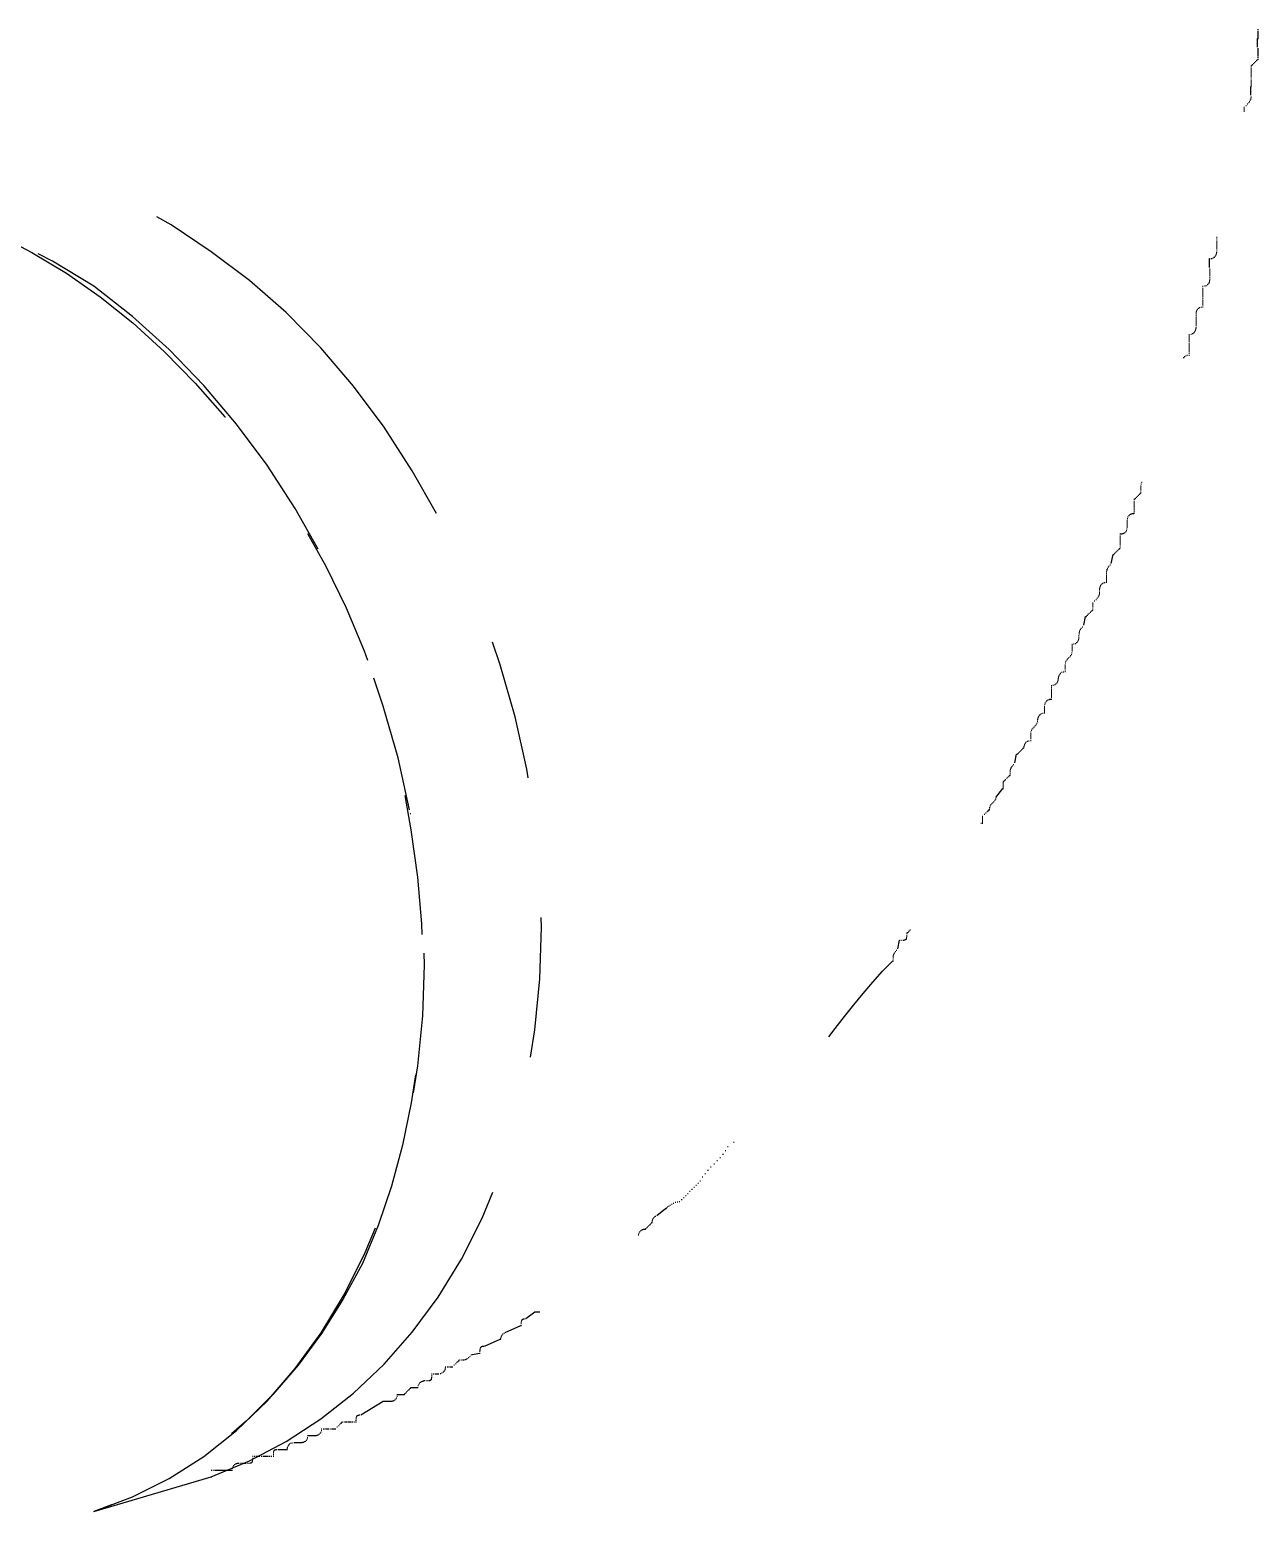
# Model space of a CAD drawing. Header units: metres. Extents: x 20 to 415, y 5 to 292.
# Drawn here: x 220.519 to 224.349, y 190.273 to 194.893 of the extents above; entities that cross this region are included whole.
import ezdxf

# ---------------------------------------------------------------- set-up
doc = ezdxf.new("R2010")
doc.units = ezdxf.units.M
doc.layers.add('ИЗОЛЯЦИЯ', color=3, linetype='Continuous')

msp = doc.modelspace()

# ---------------------------------------------------------------- linework, layer by layer
at = {"layer": 'ИЗОЛЯЦИЯ'}
for points in [[(224.3468, 194.8932), (224.349, 194.8932)], [(224.3468, 194.8874), (224.349, 194.8874)], [(224.3468, 194.8868), (224.349, 194.8868)], [(224.3468, 194.8853), (224.349, 194.8853)], [(224.3468, 194.8829), (224.349, 194.8829)], [(224.3468, 194.8799), (224.349, 194.8799)], [(224.3468, 194.8767), (224.349, 194.8767)], [(224.3468, 194.8735), (224.349, 194.8735)], [(224.3468, 194.8707), (224.349, 194.8707)], [(224.3468, 194.8683), (224.349, 194.8683)], [(224.3468, 194.8666), (224.349, 194.8666)], [(224.3468, 194.8387), (224.3468, 194.8659)], [(224.3468, 194.8659), (224.349, 194.8659)], [(224.3447, 194.7994), (224.3468, 194.7994)], [(224.3462, 194.8009), (224.3483, 194.8009)], [(224.3468, 194.834), (224.349, 194.834)], [(224.3468, 194.8299), (224.349, 194.8299)], [(224.3468, 194.8265), (224.349, 194.8265)], [(224.3468, 194.823), (224.349, 194.823)], [(224.3468, 194.8198), (224.349, 194.8198)], [(224.3468, 194.8164), (224.349, 194.8164)], [(224.3468, 194.8123), (224.349, 194.8123)], [(224.3468, 194.8074), (224.349, 194.8074)], [(224.3468, 194.8016), (224.349, 194.8016)], [(224.3254, 194.7801), (224.3275, 194.7801)], [(224.3254, 194.7743), (224.3275, 194.7743)], [(224.3254, 194.7696), (224.3275, 194.7696)], [(224.3254, 194.7655), (224.3275, 194.7655)], [(224.3254, 194.7618), (224.3275, 194.7618)], [(224.3254, 194.7586), (224.3275, 194.7586)], [(224.3254, 194.7554), (224.3275, 194.7554)], [(224.3254, 194.752), (224.3275, 194.752)], [(224.326, 194.7807), (224.3282, 194.7807)], [(224.3277, 194.7825), (224.3299, 194.7825)], [(224.3301, 194.7848), (224.3322, 194.7848)], [(224.3329, 194.7876), (224.335, 194.7876)], [(224.3361, 194.7908), (224.3382, 194.7908)], [(224.3393, 194.794), (224.3415, 194.794)], [(224.3423, 194.7971), (224.3445, 194.7971)], [(224.3254, 194.7479), (224.3275, 194.7479)], [(224.3254, 194.743), (224.3275, 194.743)], [(224.3254, 194.7372), (224.3275, 194.7372)], [(224.3254, 194.7365), (224.3275, 194.7365)], [(224.3254, 194.735), (224.3275, 194.735)], [(224.3254, 194.7327), (224.3275, 194.7327)], [(224.3254, 194.7296), (224.3275, 194.7296)], [(224.3254, 194.7265), (224.3275, 194.7265)], [(224.3254, 194.7232), (224.3275, 194.7232)], [(224.3254, 194.7204), (224.3275, 194.7204)], [(224.3254, 194.7181), (224.3275, 194.7181)], [(224.3254, 194.7164), (224.3275, 194.7164)], [(224.3254, 194.6885), (224.3254, 194.7157)], [(224.3254, 194.7157), (224.3275, 194.7157)], [(224.3144, 194.662), (224.3166, 194.662)], [(224.3181, 194.6661), (224.3202, 194.6661)], [(224.3206, 194.6696), (224.3228, 194.6696)], [(224.3228, 194.6728), (224.3249, 194.6728)], [(224.3241, 194.676), (224.3262, 194.676)], [(224.3247, 194.6797), (224.3269, 194.6797)], [(224.3251, 194.6837), (224.3273, 194.6837)], [(224.3039, 194.6513), (224.306, 194.6513)], [(224.3039, 194.6507), (224.306, 194.6507)], [(224.3039, 194.6492), (224.306, 194.6492)], [(224.3039, 194.6468), (224.306, 194.6468)], [(224.3039, 194.6438), (224.306, 194.6438)], [(224.3039, 194.6406), (224.306, 194.6406)], [(224.3039, 194.6393), (224.306, 194.6393)], [(224.3097, 194.6571), (224.3119, 194.6571)], [(220.9603, 194.2843), (220.9159, 194.309)], [(220.4165, 194.2551), (220.5261, 194.1986)], [(221.0844, 194.2006), (220.9603, 194.2843)], [(224.2181, 194.2442), (224.2202, 194.2442)], [(224.2181, 194.2435), (224.2202, 194.2435)], [(224.2183, 194.2459), (224.2204, 194.2459)], [(220.5261, 194.1986), (220.6337, 194.1336)], [(221.2042, 194.1113), (221.0844, 194.2006)], [(224.2178, 194.1984), (224.22, 194.1984)], [(224.2181, 194.2377), (224.2202, 194.2377)], [(224.2181, 194.233), (224.2202, 194.233)], [(224.2181, 194.2289), (224.2202, 194.2289)], [(224.2181, 194.2253), (224.2202, 194.2253)], [(224.2181, 194.222), (224.2202, 194.222)], [(224.2181, 194.2188), (224.2202, 194.2188)], [(224.2181, 194.2154), (224.2202, 194.2154)], [(224.2181, 194.2113), (224.2202, 194.2113)], [(224.2181, 194.2064), (224.2202, 194.2064)], [(224.2181, 194.2006), (224.2202, 194.2006)], [(224.2181, 194.2), (224.2202, 194.2)], [(220.5901, 194.1712), (220.5454, 194.1939)], [(220.7195, 194.0933), (220.5901, 194.1712)], [(224.1966, 194.1519), (224.1966, 194.1791)], [(224.1966, 194.1791), (224.1987, 194.1791)], [(224.2024, 194.1798), (224.2045, 194.1798)], [(224.2071, 194.1815), (224.2093, 194.1815)], [(224.2107, 194.1838), (224.2129, 194.1838)], [(224.2136, 194.1869), (224.2157, 194.1869)], [(224.2155, 194.1899), (224.2176, 194.1899)], [(224.2167, 194.1931), (224.2189, 194.1931)], [(224.2174, 194.1961), (224.2196, 194.1961)], [(220.6337, 194.1336), (220.7386, 194.0602)], [(221.3183, 194.0111), (221.2042, 194.1113)], [(224.1953, 194.1072), (224.1974, 194.1072)], [(224.1959, 194.1102), (224.1981, 194.1102)], [(224.1964, 194.1126), (224.1985, 194.1126)], [(224.1966, 194.1471), (224.1987, 194.1471)], [(224.1966, 194.1431), (224.1987, 194.1431)], [(224.1966, 194.1394), (224.1987, 194.1394)], [(224.1966, 194.1362), (224.1987, 194.1362)], [(224.1966, 194.133), (224.1987, 194.133)], [(224.1966, 194.1296), (224.1987, 194.1296)], [(224.1966, 194.1255), (224.1987, 194.1255)], [(224.1966, 194.1205), (224.1987, 194.1205)], [(224.1966, 194.1147), (224.1987, 194.1147)], [(224.1966, 194.1141), (224.1987, 194.1141)], [(220.8393, 193.9988), (220.7195, 194.0933)], [(220.7386, 194.0602), (220.8408, 193.9787)], [(224.1751, 194.0933), (224.1773, 194.0933)], [(224.1751, 194.0875), (224.1773, 194.0875)], [(224.1751, 194.0828), (224.1773, 194.0828)], [(224.1751, 194.0787), (224.1773, 194.0787)], [(224.1751, 194.0752), (224.1773, 194.0752)], [(224.1751, 194.0718), (224.1773, 194.0718)], [(224.1751, 194.0686), (224.1773, 194.0686)], [(224.1751, 194.0652), (224.1773, 194.0652)], [(224.1751, 194.0611), (224.1773, 194.0611)], [(224.1809, 194.0939), (224.1831, 194.0939)], [(224.1856, 194.0956), (224.1878, 194.0956)], [(224.1893, 194.098), (224.1914, 194.098)], [(224.1919, 194.1008), (224.194, 194.1008)], [(224.194, 194.104), (224.1962, 194.104)], [(224.1543, 194.0121), (224.1564, 194.0121)], [(224.1549, 194.0149), (224.1571, 194.0149)], [(224.1564, 194.0181), (224.1586, 194.0181)], [(224.1584, 194.0214), (224.1605, 194.0214)], [(224.161, 194.0244), (224.1631, 194.0244)], [(224.1646, 194.0267), (224.1668, 194.0267)], [(224.1693, 194.0282), (224.1715, 194.0282)], [(224.1751, 194.0561), (224.1773, 194.0561)], [(224.1751, 194.0503), (224.1773, 194.0503)], [(224.1751, 194.0503), (224.1773, 194.0503)], [(224.1751, 194.0503), (224.1773, 194.0503)], [(224.1751, 194.0499), (224.1773, 194.0499)], [(224.1751, 194.0491), (224.1773, 194.0491)], [(224.1751, 194.0478), (224.1773, 194.0478)], [(224.1751, 194.0458), (224.1773, 194.0458)], [(224.1751, 194.043), (224.1773, 194.043)], [(224.1751, 194.0394), (224.1773, 194.0394)], [(224.1751, 194.0347), (224.1773, 194.0347)], [(224.1751, 194.0289), (224.1773, 194.0289)], [(220.9535, 193.8954), (220.8393, 193.9988)], [(220.8408, 193.9787), (220.9397, 193.8889)], [(221.4265, 193.9007), (221.3183, 194.0111)], [(224.1537, 194.0081), (224.1558, 194.0081)], [(224.1537, 194.0074), (224.1558, 194.0074)], [(224.1537, 194.0016), (224.1558, 194.0016)], [(224.1537, 193.9969), (224.1558, 193.9969)], [(224.1537, 193.9928), (224.1558, 193.9928)], [(224.1537, 193.9892), (224.1558, 193.9892)], [(224.1537, 193.9859), (224.1558, 193.9859)], [(224.1537, 193.9827), (224.1558, 193.9827)], [(224.1537, 193.9793), (224.1558, 193.9793)], [(224.1537, 193.9752), (224.1558, 193.9752)], [(224.1537, 193.9703), (224.1558, 193.9703)], [(224.1539, 194.0098), (224.156, 194.0098)], [(224.1322, 193.943), (224.1343, 193.943)], [(224.1322, 193.9426), (224.1343, 193.9426)], [(224.1322, 193.9409), (224.1343, 193.9409)], [(224.1322, 193.9385), (224.1343, 193.9385)], [(224.1322, 193.9355), (224.1343, 193.9355)], [(224.1322, 193.9323), (224.1343, 193.9323)], [(224.1322, 193.9291), (224.1343, 193.9291)], [(224.1322, 193.9263), (224.1343, 193.9263)], [(224.1322, 193.9239), (224.1343, 193.9239)], [(224.1322, 193.9222), (224.1343, 193.9222)], [(224.1322, 193.9216), (224.1343, 193.9216)], [(224.138, 193.9437), (224.1401, 193.9437)], [(224.1427, 193.9454), (224.1449, 193.9454)], [(224.1463, 193.9477), (224.1485, 193.9477)], [(224.1492, 193.9505), (224.1513, 193.9505)], [(224.1511, 193.9537), (224.1532, 193.9537)], [(224.1524, 193.957), (224.1545, 193.957)], [(224.153, 193.96), (224.1552, 193.96)], [(224.1534, 193.9623), (224.1556, 193.9623)], [(224.1537, 193.9645), (224.1558, 193.9645)], [(224.1537, 193.9638), (224.1558, 193.9638)], [(220.9397, 193.8889), (221.0352, 193.7911)], [(221.0616, 193.7835), (220.9535, 193.8954)], [(221.5285, 193.7814), (221.4265, 193.9007)], [(224.118, 193.8741), (224.1202, 193.8741)], [(224.1217, 193.8765), (224.1238, 193.8765)], [(224.1264, 193.878), (224.1286, 193.878)], [(224.1322, 193.9158), (224.1343, 193.9158)], [(224.1322, 193.911), (224.1343, 193.911)], [(224.1322, 193.907), (224.1343, 193.907)], [(224.1322, 193.9033), (224.1343, 193.9033)], [(224.1322, 193.9001), (224.1343, 193.9001)], [(224.1322, 193.8969), (224.1343, 193.8969)], [(224.1322, 193.8934), (224.1343, 193.8934)], [(224.1322, 193.8894), (224.1343, 193.8894)], [(224.1322, 193.8844), (224.1343, 193.8844)], [(224.1322, 193.8786), (224.1343, 193.8786)], [(224.115, 193.8707), (224.1172, 193.8707)], [(224.1155, 193.8711), (224.1176, 193.8711)], [(221.0352, 193.7911), (221.1273, 193.6855)], [(221.1636, 193.6634), (221.0616, 193.7835)], [(221.6238, 193.6533), (221.5285, 193.7814)], [(221.1273, 193.6855), (221.1295, 193.6855)], [(221.2589, 193.5352), (221.1636, 193.6634)], [(221.7118, 193.5176), (221.6238, 193.6533)], [(221.3469, 193.3996), (221.2589, 193.5352)], [(221.7871, 193.3843), (221.7118, 193.5176)], [(223.9819, 193.4708), (223.9841, 193.4708)], [(223.9819, 193.4708), (223.9841, 193.4708)], [(223.9819, 193.4708), (223.9841, 193.4708)], [(223.9819, 193.4704), (223.9841, 193.4704)], [(223.9819, 193.4695), (223.9841, 193.4695)], [(223.9819, 193.4683), (223.9841, 193.4683)], [(223.9819, 193.4663), (223.9841, 193.4663)], [(223.9819, 193.4635), (223.9841, 193.4635)], [(223.9819, 193.4599), (223.9841, 193.4599)], [(223.9826, 193.4766), (223.9847, 193.4766)], [(223.9843, 193.4816), (223.9864, 193.4816)], [(223.9605, 193.4279), (223.9626, 193.4279)], [(223.9605, 193.4221), (223.9626, 193.4221)], [(223.9605, 193.4174), (223.9626, 193.4174)], [(223.9605, 193.4133), (223.9626, 193.4133)], [(223.9611, 193.4286), (223.9633, 193.4286)], [(223.9626, 193.4303), (223.9648, 193.4303)], [(223.9652, 193.4326), (223.9673, 193.4326)], [(223.968, 193.4356), (223.9702, 193.4356)], [(223.9712, 193.4386), (223.9734, 193.4386)], [(223.9744, 193.4418), (223.9766, 193.4418)], [(223.9772, 193.4449), (223.9794, 193.4449)], [(223.9798, 193.4472), (223.9819, 193.4472)], [(223.9813, 193.4489), (223.9835, 193.4489)], [(223.9819, 193.4552), (223.9841, 193.4552)], [(223.9819, 193.4494), (223.9841, 193.4494)], [(221.4184, 193.2727), (221.3469, 193.3996)], [(223.9397, 193.3693), (223.9418, 193.3693)], [(223.9412, 193.374), (223.9433, 193.374)], [(223.9437, 193.3777), (223.9459, 193.3777)], [(223.9465, 193.3805), (223.9487, 193.3805)], [(223.9498, 193.3824), (223.9519, 193.3824)], [(223.953, 193.3837), (223.9551, 193.3837)], [(223.956, 193.3843), (223.9581, 193.3843)], [(223.9583, 193.3848), (223.9605, 193.3848)], [(223.9599, 193.385), (223.962, 193.385)], [(223.9605, 193.4099), (223.9626, 193.4099)], [(223.9605, 193.4064), (223.9626, 193.4064)], [(223.9605, 193.4032), (223.9626, 193.4032)], [(223.9605, 193.3998), (223.9626, 193.3998)], [(223.9605, 193.3957), (223.9626, 193.3957)], [(223.9605, 193.391), (223.9626, 193.391)], [(223.9605, 193.385), (223.9626, 193.385)], [(221.3855, 193.3223), (221.4426, 193.2199)], [(223.9176, 193.3206), (223.9197, 193.3206)], [(223.9182, 193.3206), (223.9203, 193.3206)], [(223.9199, 193.3208), (223.9221, 193.3208)], [(223.9223, 193.3212), (223.9244, 193.3212)], [(223.9251, 193.3221), (223.9272, 193.3221)], [(223.9283, 193.3234), (223.9304, 193.3234)], [(223.9315, 193.3253), (223.9337, 193.3253)], [(223.9345, 193.3281), (223.9367, 193.3281)], [(223.9369, 193.3315), (223.939, 193.3315)], [(223.9384, 193.3363), (223.9405, 193.3363)], [(223.939, 193.3635), (223.9412, 193.3635)], [(223.939, 193.3631), (223.9412, 193.3631)], [(223.939, 193.3614), (223.9412, 193.3614)], [(223.939, 193.359), (223.9412, 193.359)], [(223.939, 193.356), (223.9412, 193.356)], [(223.939, 193.3528), (223.9412, 193.3528)], [(223.939, 193.3496), (223.9412, 193.3496)], [(223.939, 193.3468), (223.9412, 193.3468)], [(223.939, 193.3444), (223.9412, 193.3444)], [(223.939, 193.3427), (223.9412, 193.3427)], [(223.939, 193.342), (223.9412, 193.342)], [(223.9131, 193.2732), (223.9152, 193.2732)], [(223.9154, 193.2755), (223.9176, 193.2755)], [(223.9169, 193.2772), (223.9191, 193.2772)], [(223.9176, 193.3148), (223.9197, 193.3148)], [(223.9176, 193.3101), (223.9197, 193.3101)], [(223.9176, 193.306), (223.9197, 193.306)], [(223.9176, 193.3026), (223.9197, 193.3026)], [(223.9176, 193.2991), (223.9197, 193.2991)], [(223.9176, 193.2959), (223.9197, 193.2959)], [(223.9176, 193.2925), (223.9197, 193.2925)], [(223.9176, 193.2884), (223.9197, 193.2884)], [(223.9176, 193.2835), (223.9197, 193.2835)], [(223.9176, 193.2777), (223.9197, 193.2777)], [(223.8903, 193.2289), (223.8961, 193.2562)], [(223.8961, 193.2562), (223.8983, 193.2562)], [(223.8967, 193.2568), (223.8989, 193.2568)], [(223.8985, 193.2585), (223.9006, 193.2585)], [(223.9008, 193.2609), (223.903, 193.2609)], [(223.9036, 193.2637), (223.9057, 193.2637)], [(223.9068, 193.2669), (223.909, 193.2669)], [(223.91, 193.2702), (223.9122, 193.2702)], [(221.4426, 193.2199), (221.5057, 193.0899)], [(223.8746, 193.1976), (223.8768, 193.1976)], [(223.8746, 193.1918), (223.8768, 193.1918)], [(223.8746, 193.1912), (223.8768, 193.1912)], [(223.8746, 193.1897), (223.8768, 193.1897)], [(223.8746, 193.1873), (223.8768, 193.1873)], [(223.8746, 193.1843), (223.8768, 193.1843)], [(223.8746, 193.1811), (223.8768, 193.1811)], [(223.8749, 193.2025), (223.877, 193.2025)], [(223.8753, 193.2066), (223.8774, 193.2066)], [(223.8761, 193.21), (223.8783, 193.21)], [(223.8774, 193.2133), (223.8796, 193.2133)], [(223.8794, 193.2167), (223.8815, 193.2167)], [(223.8819, 193.2201), (223.8841, 193.2201)], [(223.8856, 193.2242), (223.8877, 193.2242)], [(223.8527, 193.1343), (223.8549, 193.1343)], [(223.853, 193.1384), (223.8551, 193.1384)], [(223.8532, 193.1495), (223.8553, 193.1495)], [(223.8532, 193.1489), (223.8553, 193.1489)], [(223.8532, 193.1431), (223.8553, 193.1431)], [(223.8534, 193.1512), (223.8555, 193.1512)], [(223.8538, 193.1536), (223.856, 193.1536)], [(223.8547, 193.1564), (223.8568, 193.1564)], [(223.856, 193.1596), (223.8581, 193.1596)], [(223.8579, 193.1628), (223.86, 193.1628)], [(223.8607, 193.1658), (223.8628, 193.1658)], [(223.8641, 193.1682), (223.8663, 193.1682)], [(223.8688, 193.1697), (223.871, 193.1697)], [(223.8746, 193.1778), (223.8768, 193.1778)], [(223.8746, 193.1751), (223.8768, 193.1751)], [(223.8746, 193.1727), (223.8768, 193.1727)], [(223.8746, 193.171), (223.8768, 193.171)], [(223.8746, 193.1704), (223.8768, 193.1704)], [(221.5057, 193.0899), (221.5615, 192.9561)], [(223.8317, 193.106), (223.8339, 193.106)], [(223.8317, 193.106), (223.8339, 193.106)], [(223.8317, 193.1057), (223.8339, 193.1057)], [(223.8317, 193.1055), (223.8339, 193.1055)], [(223.8317, 193.1047), (223.8339, 193.1047)], [(223.8317, 193.1034), (223.8339, 193.1034)], [(223.8317, 193.1014), (223.8339, 193.1014)], [(223.8317, 193.0986), (223.8339, 193.0986)], [(223.8317, 193.095), (223.8339, 193.095)], [(223.8317, 193.0903), (223.8339, 193.0903)], [(223.8375, 193.1117), (223.8396, 193.1117)], [(223.8422, 193.1167), (223.8444, 193.1167)], [(223.8459, 193.1208), (223.848, 193.1208)], [(223.8484, 193.1242), (223.8506, 193.1242)], [(223.8506, 193.1274), (223.8527, 193.1274)], [(223.8519, 193.1306), (223.854, 193.1306)], [(223.8045, 193.0358), (223.8102, 193.063)], [(223.8102, 193.063), (223.8124, 193.063)], [(223.8109, 193.0637), (223.813, 193.0637)], [(223.8126, 193.0654), (223.8148, 193.0654)], [(223.815, 193.0678), (223.8171, 193.0678)], [(223.8178, 193.0705), (223.8199, 193.0705)], [(223.821, 193.0738), (223.8231, 193.0738)], [(223.8242, 193.077), (223.8263, 193.077)], [(223.8272, 193.08), (223.8293, 193.08)], [(223.8296, 193.0823), (223.8317, 193.0823)], [(223.8311, 193.084), (223.8332, 193.084)], [(223.8317, 193.0845), (223.8339, 193.0845)], [(223.7886, 192.9965), (223.7907, 192.9965)], [(223.7888, 193.0044), (223.7909, 193.0044)], [(223.7888, 192.9986), (223.7909, 192.9986)], [(223.7888, 192.998), (223.7909, 192.998)], [(223.789, 193.0094), (223.7911, 193.0094)], [(223.7894, 193.0134), (223.7916, 193.0134)], [(223.7903, 193.0169), (223.7924, 193.0169)], [(223.7916, 193.0201), (223.7937, 193.0201)], [(223.7935, 193.0233), (223.7957, 193.0233)], [(223.7961, 193.027), (223.7982, 193.027)], [(223.7997, 193.031), (223.8019, 193.031)], [(221.5615, 192.9561), (221.572, 192.9267)], [(221.9859, 192.9128), (221.9612, 192.9832)], [(223.7667, 192.9499), (223.7688, 192.9499)], [(223.7673, 192.9772), (223.7695, 192.9772)], [(223.7673, 192.9767), (223.7695, 192.9767)], [(223.7673, 192.975), (223.7695, 192.975)], [(223.7673, 192.9727), (223.7695, 192.9727)], [(223.7673, 192.9697), (223.7695, 192.9697)], [(223.7673, 192.9664), (223.7695, 192.9664)], [(223.7673, 192.9632), (223.7695, 192.9632)], [(223.7673, 192.9604), (223.7695, 192.9604)], [(223.7673, 192.9581), (223.7695, 192.9581)], [(223.7673, 192.9563), (223.7695, 192.9563)], [(223.7673, 192.9557), (223.7695, 192.9557)], [(223.7731, 192.9778), (223.7753, 192.9778)], [(223.7778, 192.9795), (223.78, 192.9795)], [(223.7815, 192.9819), (223.7836, 192.9819)], [(223.784, 192.9847), (223.7862, 192.9847)], [(223.7862, 192.9879), (223.7883, 192.9879)], [(223.7875, 192.9911), (223.7896, 192.9911)], [(223.7881, 192.9941), (223.7903, 192.9941)], [(222.0322, 192.7507), (221.9859, 192.9128)], [(223.7458, 192.9128), (223.748, 192.9128)], [(223.7458, 192.9128), (223.748, 192.9128)], [(223.7458, 192.9126), (223.748, 192.9126)], [(223.7458, 192.9124), (223.748, 192.9124)], [(223.7458, 192.9115), (223.748, 192.9115)], [(223.7458, 192.9102), (223.748, 192.9102)], [(223.7458, 192.9083), (223.748, 192.9083)], [(223.7458, 192.9055), (223.748, 192.9055)], [(223.7465, 192.9186), (223.7487, 192.9186)], [(223.7482, 192.9235), (223.7504, 192.9235)], [(223.7506, 192.9276), (223.7527, 192.9276)], [(223.7534, 192.931), (223.7555, 192.931)], [(223.7566, 192.9342), (223.7587, 192.9342)], [(223.7598, 192.9375), (223.762, 192.9375)], [(223.7628, 192.9411), (223.7649, 192.9411)], [(223.7652, 192.9452), (223.7673, 192.9452)], [(221.621, 192.784), (221.5914, 192.8711)], [(223.7218, 192.8591), (223.724, 192.8591)], [(223.7231, 192.8623), (223.7253, 192.8623)], [(223.7237, 192.8654), (223.7259, 192.8654)], [(223.7242, 192.8677), (223.7263, 192.8677)], [(223.7244, 192.8705), (223.7265, 192.8705)], [(223.7244, 192.8699), (223.7265, 192.8699)], [(223.7244, 192.8692), (223.7265, 192.8692)], [(223.7246, 192.8722), (223.7267, 192.8722)], [(223.725, 192.8746), (223.7272, 192.8746)], [(223.7259, 192.8774), (223.728, 192.8774)], [(223.7272, 192.8806), (223.7293, 192.8806)], [(223.7291, 192.8838), (223.7313, 192.8838)], [(223.7317, 192.8868), (223.7338, 192.8868)], [(223.7356, 192.8892), (223.7377, 192.8892)], [(223.7401, 192.8909), (223.7422, 192.8909)], [(223.7458, 192.9018), (223.748, 192.9018)], [(223.7458, 192.8971), (223.748, 192.8971)], [(223.7458, 192.8913), (223.748, 192.8913)], [(223.7029, 192.8484), (223.7051, 192.8484)], [(223.7029, 192.8426), (223.7051, 192.8426)], [(223.7029, 192.8379), (223.7051, 192.8379)], [(223.7029, 192.8338), (223.7051, 192.8338)], [(223.7029, 192.8301), (223.7051, 192.8301)], [(223.7029, 192.8269), (223.7051, 192.8269)], [(223.7029, 192.8237), (223.7051, 192.8237)], [(223.7029, 192.8203), (223.7051, 192.8203)], [(223.7029, 192.8162), (223.7051, 192.8162)], [(223.7029, 192.8112), (223.7051, 192.8112)], [(223.7087, 192.849), (223.7109, 192.849)], [(223.7134, 192.8508), (223.7156, 192.8508)], [(223.7171, 192.8531), (223.7192, 192.8531)], [(223.7199, 192.8559), (223.722, 192.8559)], [(221.6673, 192.6226), (221.621, 192.784)], [(223.6815, 192.784), (223.6836, 192.784)], [(223.6815, 192.7836), (223.6836, 192.7836)], [(223.6815, 192.7819), (223.6836, 192.7819)], [(223.6815, 192.7795), (223.6836, 192.7795)], [(223.6815, 192.7765), (223.6836, 192.7765)], [(223.6815, 192.7733), (223.6836, 192.7733)], [(223.6815, 192.77), (223.6836, 192.77)], [(223.6815, 192.7673), (223.6836, 192.7673)], [(223.6815, 192.7649), (223.6836, 192.7649)], [(223.6821, 192.7898), (223.6843, 192.7898)], [(223.6838, 192.7945), (223.686, 192.7945)], [(223.6862, 192.7982), (223.6883, 192.7982)], [(223.689, 192.801), (223.6911, 192.801)], [(223.6922, 192.8029), (223.6943, 192.8029)], [(223.6954, 192.8042), (223.6976, 192.8042)], [(223.6984, 192.805), (223.7006, 192.805)], [(223.7008, 192.8052), (223.7029, 192.8052)], [(223.7023, 192.8055), (223.7044, 192.8055)], [(223.7029, 192.8055), (223.7051, 192.8055)], [(222.0683, 192.587), (222.0322, 192.7507)], [(223.6493, 192.7196), (223.6514, 192.7196)], [(223.6525, 192.723), (223.6546, 192.723)], [(223.6555, 192.7265), (223.6576, 192.7265)], [(223.6578, 192.7306), (223.66, 192.7306)], [(223.6596, 192.7353), (223.6617, 192.7353)], [(223.66, 192.7417), (223.6621, 192.7417)], [(223.66, 192.7411), (223.6621, 192.7411)], [(223.6602, 192.7434), (223.6624, 192.7434)], [(223.6606, 192.7458), (223.6628, 192.7458)], [(223.6615, 192.7486), (223.6637, 192.7486)], [(223.6628, 192.7518), (223.6649, 192.7518)], [(223.6647, 192.755), (223.6669, 192.755)], [(223.6673, 192.758), (223.6694, 192.758)], [(223.6709, 192.7604), (223.6731, 192.7604)], [(223.6757, 192.7619), (223.6778, 192.7619)], [(223.6815, 192.7632), (223.6836, 192.7632)], [(223.6815, 192.7625), (223.6836, 192.7625)], [(223.6244, 192.6722), (223.6265, 192.6722)], [(223.628, 192.6745), (223.6302, 192.6745)], [(223.6327, 192.676), (223.6349, 192.676)], [(223.6385, 192.6981), (223.6407, 192.6981)], [(223.6385, 192.6981), (223.6407, 192.6981)], [(223.6385, 192.6981), (223.6407, 192.6981)], [(223.6385, 192.6977), (223.6407, 192.6977)], [(223.6385, 192.6969), (223.6407, 192.6969)], [(223.6385, 192.6956), (223.6407, 192.6956)], [(223.6385, 192.6936), (223.6407, 192.6936)], [(223.6385, 192.6909), (223.6407, 192.6909)], [(223.6385, 192.6872), (223.6407, 192.6872)], [(223.6385, 192.6825), (223.6407, 192.6825)], [(223.6385, 192.6767), (223.6407, 192.6767)], [(223.6392, 192.7039), (223.6413, 192.7039)], [(223.6409, 192.7089), (223.643, 192.7089)], [(223.6432, 192.7129), (223.6454, 192.7129)], [(223.6461, 192.7164), (223.6482, 192.7164)], [(223.5898, 192.6065), (223.5956, 192.6338)], [(223.5956, 192.6338), (223.5978, 192.6338)], [(223.5962, 192.6344), (223.5984, 192.6344)], [(223.598, 192.6361), (223.6001, 192.6361)], [(223.6003, 192.6385), (223.6025, 192.6385)], [(223.6031, 192.6413), (223.6053, 192.6413)], [(223.6063, 192.6445), (223.6085, 192.6445)], [(223.6096, 192.6477), (223.6117, 192.6477)], [(223.6124, 192.6507), (223.6145, 192.6507)], [(223.6149, 192.6531), (223.6171, 192.6531)], [(223.6164, 192.6546), (223.6186, 192.6546)], [(223.6171, 192.6559), (223.6192, 192.6559)], [(223.6171, 192.6552), (223.6192, 192.6552)], [(223.6173, 192.6576), (223.6194, 192.6576)], [(223.6177, 192.6599), (223.6199, 192.6599)], [(223.6186, 192.6627), (223.6207, 192.6627)], [(223.6199, 192.6659), (223.622, 192.6659)], [(223.6218, 192.6692), (223.6239, 192.6692)], [(221.7034, 192.4603), (221.6673, 192.6226)], [(222.0726, 192.5601), (222.0683, 192.587)], [(223.5744, 192.5801), (223.5765, 192.5801)], [(223.5748, 192.5842), (223.5769, 192.5842)], [(223.5754, 192.5876), (223.5776, 192.5876)], [(223.5769, 192.5908), (223.5791, 192.5908)], [(223.5789, 192.594), (223.581, 192.594)], [(223.5814, 192.5977), (223.5836, 192.5977)], [(223.5851, 192.6018), (223.5872, 192.6018)], [(223.5527, 192.5479), (223.5548, 192.5479)], [(223.5527, 192.5473), (223.5548, 192.5473)], [(223.5527, 192.5458), (223.5548, 192.5458)], [(223.5527, 192.5434), (223.5548, 192.5434)], [(223.5527, 192.5404), (223.5548, 192.5404)], [(223.5527, 192.5372), (223.5548, 192.5372)], [(223.5527, 192.5339), (223.5548, 192.5339)], [(223.5533, 192.5485), (223.5555, 192.5485)], [(223.5551, 192.5503), (223.5572, 192.5503)], [(223.5574, 192.5526), (223.5596, 192.5526)], [(223.5602, 192.5554), (223.5623, 192.5554)], [(223.5634, 192.5586), (223.5656, 192.5586)], [(223.5666, 192.5618), (223.5688, 192.5618)], [(223.5697, 192.5649), (223.5718, 192.5649)], [(223.572, 192.5672), (223.5742, 192.5672)], [(223.5735, 192.5687), (223.5757, 192.5687)], [(223.5742, 192.5752), (223.5763, 192.5752)], [(223.5742, 192.5694), (223.5763, 192.5694)], [(221.6888, 192.5054), (221.7068, 192.3976)], [(223.5265, 192.4904), (223.5286, 192.4904)], [(223.5291, 192.4945), (223.5312, 192.4945)], [(223.5306, 192.4992), (223.5527, 192.5265)], [(223.5527, 192.5312), (223.5548, 192.5312)], [(223.5527, 192.5288), (223.5548, 192.5288)], [(223.5527, 192.5271), (223.5548, 192.5271)], [(223.5527, 192.5265), (223.5548, 192.5265)], [(221.7053, 192.4489), (221.7075, 192.4489)], [(223.4941, 192.4464), (223.4962, 192.4464)], [(223.4988, 192.4511), (223.501, 192.4511)], [(223.5024, 192.4547), (223.5046, 192.4547)], [(223.5052, 192.4575), (223.5074, 192.4575)], [(223.5072, 192.4595), (223.5093, 192.4595)], [(223.5085, 192.4608), (223.5106, 192.4608)], [(223.5093, 192.4616), (223.5115, 192.4616)], [(223.5095, 192.4618), (223.5117, 192.4618)], [(223.5098, 192.462), (223.5119, 192.462)], [(223.5098, 192.462), (223.5119, 192.462)], [(223.5104, 192.4678), (223.5125, 192.4678)], [(223.5121, 192.4728), (223.5143, 192.4728)], [(223.5145, 192.4769), (223.5166, 192.4769)], [(223.5173, 192.4803), (223.5194, 192.4803)], [(223.5205, 192.4835), (223.5226, 192.4835)], [(223.5237, 192.4867), (223.5258, 192.4867)], [(221.7068, 192.3976), (221.7281, 192.2504)], [(223.484, 192.4187), (223.4861, 192.4187)], [(223.4883, 192.4406), (223.4904, 192.4406)], [(223.4883, 192.4401), (223.4904, 192.4401)], [(223.4883, 192.4384), (223.4904, 192.4384)], [(223.4883, 192.4361), (223.4904, 192.4361)], [(223.4883, 192.4331), (223.4904, 192.4331)], [(223.4883, 192.4298), (223.4904, 192.4298)], [(223.4883, 192.4268), (223.4904, 192.4268)], [(223.4883, 192.4238), (223.4904, 192.4238)], [(223.4883, 192.4215), (223.4904, 192.4215)], [(223.4883, 192.4198), (223.4904, 192.4198)], [(223.4883, 192.4191), (223.4904, 192.4191)], [(221.7281, 192.2504), (221.7408, 192.1047)], [(222.1146, 192.0946), (222.1138, 192.1248)], [(221.7408, 192.1047), (221.7416, 192.0712)], [(222.1095, 191.933), (222.1146, 192.0946)], [(223.2522, 192.0757), (223.2544, 192.0757)], [(223.2528, 192.0764), (223.255, 192.0764)], [(223.2546, 192.0781), (223.2567, 192.0781)], [(223.2569, 192.0804), (223.2591, 192.0804)], [(223.2597, 192.0832), (223.2618, 192.0832)], [(223.2629, 192.0864), (223.2651, 192.0864)], [(223.2249, 192.027), (223.2307, 192.0542)], [(223.2307, 192.0542), (223.2329, 192.0542)], [(223.2365, 192.0542), (223.2387, 192.0542)], [(223.2413, 192.0544), (223.2434, 192.0544)], [(223.2449, 192.0549), (223.247, 192.0549)], [(223.2477, 192.0558), (223.2498, 192.0558)], [(223.2496, 192.057), (223.2518, 192.057)], [(223.2509, 192.059), (223.253, 192.059)], [(223.2516, 192.0618), (223.2537, 192.0618)], [(223.252, 192.0654), (223.2541, 192.0654)], [(223.2522, 192.0699), (223.2544, 192.0699)], [(221.7498, 191.9766), (221.7487, 192.0137)], [(223.1777, 191.957), (223.2093, 191.9899)], [(223.2093, 191.9957), (223.2114, 191.9957)], [(223.2093, 191.9899), (223.2114, 191.9899)], [(223.2095, 192.0006), (223.2116, 192.0006)], [(223.2099, 192.0047), (223.2121, 192.0047)], [(223.2108, 192.0081), (223.2129, 192.0081)], [(223.2121, 192.0113), (223.2142, 192.0113)], [(223.214, 192.0145), (223.2161, 192.0145)], [(223.2166, 192.0182), (223.2187, 192.0182)], [(223.2202, 192.0223), (223.2224, 192.0223)], [(221.7446, 191.8181), (221.7498, 191.9766)], [(222.094, 191.7744), (222.1095, 191.933)], [(223.147, 191.9231), (223.1777, 191.957)], [(223.088, 191.8523), (223.1174, 191.8881)], [(223.1174, 191.8881), (223.147, 191.9231)], [(223.059, 191.8156), (223.088, 191.8523)], [(221.7291, 191.6625), (221.7446, 191.8181)], [(223.0301, 191.7782), (223.059, 191.8156)], [(222.0799, 191.6889), (222.094, 191.7744)], [(223.0101, 191.7525), (223.0301, 191.7782)], [(221.715, 191.578), (221.7291, 191.6625)], [(221.7214, 191.6344), (221.7083, 191.5462)], [(221.7083, 191.5462), (221.6811, 191.4146)], [(221.6811, 191.4146), (221.6465, 191.2871)], [(222.6791, 191.3869), (222.6813, 191.3869)], [(222.6871, 191.3981), (222.6892, 191.3981)], [(222.6941, 191.4103), (222.6963, 191.4103)], [(222.7128, 191.4239), (222.715, 191.4239)], [(222.6323, 191.3372), (222.6345, 191.3372)], [(222.6416, 191.347), (222.6437, 191.347)], [(222.6512, 191.3567), (222.6534, 191.3567)], [(222.6609, 191.3666), (222.663, 191.3666)], [(222.6703, 191.3764), (222.6725, 191.3764)], [(221.6465, 191.2871), (221.6049, 191.1639)], [(222.5954, 191.2902), (222.5976, 191.2902)], [(222.6019, 191.2966), (222.604, 191.2966)], [(222.6083, 191.303), (222.6105, 191.303)], [(222.6154, 191.3155), (222.6175, 191.3155)], [(222.6233, 191.3266), (222.6255, 191.3266)], [(221.9298, 191.1873), (221.9629, 191.2683)], [(222.5503, 191.2451), (222.5525, 191.2451)], [(222.5568, 191.2515), (222.5589, 191.2515)], [(222.5632, 191.258), (222.5654, 191.258)], [(222.5697, 191.2644), (222.5718, 191.2644)], [(222.5761, 191.2708), (222.5783, 191.2708)], [(222.5825, 191.2773), (222.5847, 191.2773)], [(222.589, 191.2837), (222.5911, 191.2837)], [(222.469, 191.1936), (222.4711, 191.1936)], [(222.4737, 191.1951), (222.501, 191.2172)], [(222.501, 191.2172), (222.5031, 191.2172)], [(222.5016, 191.2178), (222.5038, 191.2178)], [(222.5033, 191.2195), (222.5055, 191.2195)], [(222.5063, 191.2219), (222.5085, 191.2219)], [(222.51, 191.2247), (222.5121, 191.2247)], [(222.5145, 191.2279), (222.5167, 191.2279)], [(222.5196, 191.2311), (222.5218, 191.2311)], [(222.5252, 191.2341), (222.5274, 191.2341)], [(222.5312, 191.2365), (222.5334, 191.2365)], [(222.5375, 191.238), (222.5396, 191.238)], [(222.5439, 191.2386), (222.5461, 191.2386)], [(221.6049, 191.1639), (221.5566, 191.0455)], [(221.5652, 191.0796), (221.5967, 191.1573)], [(221.8654, 191.0594), (221.9298, 191.1873)], [(222.4226, 191.1483), (222.4248, 191.1483)], [(222.4258, 191.1502), (222.428, 191.1502)], [(222.4291, 191.1515), (222.4312, 191.1515)], [(222.4319, 191.1523), (222.434, 191.1523)], [(222.4344, 191.1528), (222.4366, 191.1528)], [(222.4359, 191.1528), (222.4381, 191.1528)], [(222.4366, 191.1528), (222.4387, 191.1528)], [(222.4372, 191.1534), (222.4394, 191.1534)], [(222.4387, 191.1551), (222.4409, 191.1551)], [(222.4413, 191.1575), (222.4434, 191.1575)], [(222.4441, 191.1603), (222.4463, 191.1603)], [(222.4473, 191.1635), (222.4495, 191.1635)], [(222.4505, 191.1667), (222.4527, 191.1667)], [(222.4533, 191.1697), (222.4555, 191.1697)], [(222.4559, 191.1721), (222.458, 191.1721)], [(222.4574, 191.1736), (222.4596, 191.1736)], [(222.458, 191.1749), (222.4602, 191.1749)], [(222.458, 191.1742), (222.4602, 191.1742)], [(222.4583, 191.1766), (222.4604, 191.1766)], [(222.4587, 191.179), (222.4608, 191.179)], [(222.4596, 191.1818), (222.4617, 191.1818)], [(222.4608, 191.185), (222.463, 191.185)], [(222.4628, 191.1882), (222.4649, 191.1882)], [(222.4654, 191.1912), (222.4675, 191.1912)], [(222.4155, 191.135), (222.4177, 191.135)], [(222.4158, 191.1371), (222.4179, 191.1371)], [(222.4175, 191.1418), (222.4196, 191.1418)], [(222.4198, 191.1455), (222.422, 191.1455)], [(221.5006, 190.9499), (221.5652, 191.0796)], [(221.7925, 190.9407), (221.8654, 191.0594)], [(221.5566, 191.0455), (221.4954, 190.933)], [(221.4276, 190.8293), (221.5006, 190.9499)], [(221.4954, 190.933), (221.4282, 190.8272)], [(221.7118, 190.8315), (221.7925, 190.9407)], [(222.053, 190.8712), (222.0552, 190.8712)], [(222.055, 190.8725), (222.0571, 190.8725)], [(222.0575, 190.8733), (222.0597, 190.8733)], [(222.0612, 190.8735), (222.0633, 190.8735)], [(222.0659, 190.8738), (222.0932, 190.8952)], [(222.0932, 190.8952), (222.0953, 190.8952)], [(222.0938, 190.8952), (222.096, 190.8952)], [(222.0955, 190.8952), (222.0977, 190.8952)], [(222.0979, 190.8952), (222.1, 190.8952)], [(222.1007, 190.8952), (222.1028, 190.8952)], [(222.1039, 190.8952), (222.106, 190.8952)], [(222.1071, 190.8952), (222.1093, 190.8952)], [(221.3469, 190.7179), (221.4276, 190.8293)], [(221.4282, 190.8272), (221.3555, 190.7284)], [(221.6238, 190.7317), (221.7118, 190.8315)], [(221.9931, 190.8263), (221.9953, 190.8263)], [(221.997, 190.8287), (221.9992, 190.8287)], [(222.0015, 190.8302), (222.0502, 190.8523)], [(222.0502, 190.8581), (222.0524, 190.8581)], [(222.0502, 190.8523), (222.0524, 190.8523)], [(222.0505, 190.8628), (222.0526, 190.8628)], [(222.0509, 190.8665), (222.053, 190.8665)], [(222.0518, 190.8692), (222.0539, 190.8692)], [(221.9221, 190.7806), (221.9243, 190.7806)], [(221.923, 190.7834), (221.9251, 190.7834)], [(221.9243, 190.7853), (221.9264, 190.7853)], [(221.9262, 190.7866), (221.9283, 190.7866)], [(221.929, 190.7875), (221.9311, 190.7875)], [(221.9324, 190.7877), (221.9346, 190.7877)], [(221.9371, 190.7879), (221.9859, 190.8094)], [(221.9859, 190.81), (221.988, 190.81)], [(221.9859, 190.8094), (221.988, 190.8094)], [(221.9861, 190.8117), (221.9882, 190.8117)], [(221.9865, 190.8141), (221.9886, 190.8141)], [(221.9874, 190.8169), (221.9895, 190.8169)], [(221.9886, 190.8201), (221.9908, 190.8201)], [(221.9906, 190.8233), (221.9927, 190.8233)], [(221.5285, 190.6415), (221.6238, 190.7317)], [(221.8461, 190.734), (221.8483, 190.734)], [(221.8498, 190.7377), (221.8519, 190.7377)], [(221.8523, 190.7405), (221.8545, 190.7405)], [(221.8545, 190.7424), (221.8566, 190.7424)], [(221.8558, 190.7437), (221.8579, 190.7437)], [(221.8564, 190.7446), (221.8586, 190.7446)], [(221.8568, 190.7448), (221.859, 190.7448)], [(221.8571, 190.745), (221.8592, 190.745)], [(221.8571, 190.745), (221.8592, 190.745)], [(221.8629, 190.745), (221.865, 190.745)], [(221.8678, 190.7452), (221.8699, 190.7452)], [(221.8717, 190.7456), (221.8738, 190.7456)], [(221.8753, 190.7465), (221.8775, 190.7465)], [(221.8785, 190.7478), (221.8807, 190.7478)], [(221.8818, 190.7497), (221.8839, 190.7497)], [(221.8854, 190.7525), (221.8876, 190.7525)], [(221.8895, 190.7561), (221.8916, 190.7561)], [(221.8942, 190.7606), (221.9215, 190.7664)], [(221.9215, 190.7722), (221.9236, 190.7722)], [(221.9215, 190.7664), (221.9236, 190.7664)], [(221.9217, 190.777), (221.9238, 190.777)], [(221.2589, 190.6162), (221.3469, 190.7179)], [(221.3555, 190.7284), (221.2773, 190.6374)], [(221.7699, 190.6853), (221.7721, 190.6853)], [(221.7706, 190.6881), (221.7727, 190.6881)], [(221.771, 190.6917), (221.7732, 190.6917)], [(221.7712, 190.7021), (221.7734, 190.7021)], [(221.7712, 190.6962), (221.7734, 190.6962)], [(221.777, 190.7021), (221.7792, 190.7021)], [(221.7817, 190.7021), (221.7839, 190.7021)], [(221.7854, 190.7021), (221.7875, 190.7021)], [(221.7882, 190.7021), (221.7903, 190.7021)], [(221.7901, 190.7021), (221.7923, 190.7021)], [(221.7914, 190.7021), (221.7935, 190.7021)], [(221.792, 190.7021), (221.7942, 190.7021)], [(221.7925, 190.7021), (221.7946, 190.7021)], [(221.7927, 190.7021), (221.7948, 190.7021)], [(221.7927, 190.7021), (221.7948, 190.7021)], [(221.7985, 190.7027), (221.8006, 190.7027)], [(221.8032, 190.7044), (221.8053, 190.7044)], [(221.8069, 190.7068), (221.809, 190.7068)], [(221.8094, 190.7096), (221.8116, 190.7096)], [(221.8116, 190.7128), (221.8137, 190.7128)], [(221.8129, 190.716), (221.815, 190.716)], [(221.8135, 190.719), (221.8157, 190.719)], [(221.8139, 190.7214), (221.8161, 190.7214)], [(221.8141, 190.7235), (221.8163, 190.7235)], [(221.8141, 190.7229), (221.8163, 190.7229)], [(221.8199, 190.7235), (221.8221, 190.7235)], [(221.8247, 190.7235), (221.8268, 190.7235)], [(221.8283, 190.7235), (221.8305, 190.7235)], [(221.8311, 190.7235), (221.8332, 190.7235)], [(221.833, 190.7235), (221.8352, 190.7235)], [(221.8343, 190.7235), (221.8365, 190.7235)], [(221.8352, 190.7235), (221.8373, 190.7235)], [(221.8354, 190.7235), (221.8375, 190.7235)], [(221.8356, 190.7235), (221.8377, 190.7235)], [(221.8356, 190.7235), (221.8377, 190.7235)], [(221.8414, 190.7293), (221.8436, 190.7293)], [(221.4265, 190.5613), (221.5285, 190.6415)], [(221.6875, 190.64), (221.6897, 190.64)], [(221.6901, 190.6424), (221.6922, 190.6424)], [(221.6929, 190.6452), (221.695, 190.6452)], [(221.6961, 190.6484), (221.6983, 190.6484)], [(221.6993, 190.6516), (221.7015, 190.6516)], [(221.7023, 190.6546), (221.7045, 190.6546)], [(221.7047, 190.657), (221.7068, 190.657)], [(221.7062, 190.6587), (221.7083, 190.6587)], [(221.7068, 190.6591), (221.709, 190.6591)], [(221.7075, 190.6591), (221.7096, 190.6591)], [(221.7092, 190.6591), (221.7113, 190.6591)], [(221.7115, 190.6591), (221.7137, 190.6591)], [(221.7143, 190.6591), (221.7165, 190.6591)], [(221.7176, 190.6591), (221.7197, 190.6591)], [(221.7208, 190.6591), (221.7229, 190.6591)], [(221.7238, 190.6591), (221.7259, 190.6591)], [(221.7261, 190.6591), (221.7283, 190.6591)], [(221.7279, 190.6591), (221.73, 190.6591)], [(221.7283, 190.6591), (221.7304, 190.6591)], [(221.7289, 190.6649), (221.7311, 190.6649)], [(221.7307, 190.6697), (221.7328, 190.6697)], [(221.733, 190.6733), (221.7352, 190.6733)], [(221.7358, 190.6761), (221.738, 190.6761)], [(221.739, 190.678), (221.7412, 190.678)], [(221.7422, 190.6793), (221.7444, 190.6793)], [(221.7453, 190.6802), (221.7474, 190.6802)], [(221.7476, 190.6804), (221.7498, 190.6804)], [(221.7491, 190.6806), (221.7513, 190.6806)], [(221.7498, 190.6806), (221.7519, 190.6806)], [(221.7556, 190.6806), (221.7577, 190.6806)], [(221.7603, 190.6808), (221.7624, 190.6808)], [(221.7639, 190.6812), (221.7661, 190.6812)], [(221.7667, 190.6821), (221.7689, 190.6821)], [(221.7686, 190.6834), (221.7708, 190.6834)], [(221.1636, 190.525), (221.2589, 190.6162)], [(221.2773, 190.6374), (221.1945, 190.5546)], [(221.5508, 190.5733), (221.621, 190.6162)], [(221.621, 190.6162), (221.6231, 190.6162)], [(221.6216, 190.6162), (221.6238, 190.6162)], [(221.6233, 190.6162), (221.6255, 190.6162)], [(221.6257, 190.6162), (221.6279, 190.6162)], [(221.6285, 190.6162), (221.6306, 190.6162)], [(221.6317, 190.6162), (221.6339, 190.6162)], [(221.6349, 190.6162), (221.6371, 190.6162)], [(221.6379, 190.6162), (221.6401, 190.6162)], [(221.6403, 190.6162), (221.6424, 190.6162)], [(221.6418, 190.6162), (221.6439, 190.6162)], [(221.6424, 190.6162), (221.6446, 190.6162)], [(221.6431, 190.6162), (221.6452, 190.6162)], [(221.6448, 190.6164), (221.647, 190.6164)], [(221.6472, 190.6168), (221.6493, 190.6168)], [(221.6499, 190.6177), (221.6521, 190.6177)], [(221.6532, 190.619), (221.6553, 190.619)], [(221.6564, 190.6209), (221.6585, 190.6209)], [(221.6592, 190.6237), (221.6613, 190.6237)], [(221.6618, 190.6272), (221.6639, 190.6272)], [(221.6633, 190.6319), (221.6654, 190.6319)], [(221.6639, 190.6377), (221.6661, 190.6377)], [(221.6645, 190.6377), (221.6667, 190.6377)], [(221.6663, 190.6377), (221.6684, 190.6377)], [(221.6686, 190.6377), (221.6708, 190.6377)], [(221.6714, 190.6377), (221.6735, 190.6377)], [(221.6746, 190.6377), (221.6768, 190.6377)], [(221.6778, 190.6377), (221.68, 190.6377)], [(221.6806, 190.6377), (221.6828, 190.6377)], [(221.6832, 190.6377), (221.6854, 190.6377)], [(221.6847, 190.6377), (221.6869, 190.6377)], [(221.6854, 190.6377), (221.6875, 190.6377)], [(221.686, 190.6383), (221.6881, 190.6383)], [(221.1945, 190.5546), (221.1481, 190.5149)], [(221.3183, 190.4909), (221.4265, 190.5613)], [(221.4875, 190.5473), (221.4896, 190.5473)], [(221.4896, 190.5492), (221.4918, 190.5492)], [(221.4909, 190.5505), (221.4931, 190.5505)], [(221.4916, 190.5514), (221.4937, 190.5514)], [(221.492, 190.5516), (221.4941, 190.5516)], [(221.4922, 190.5518), (221.4943, 190.5518)], [(221.4922, 190.5518), (221.4943, 190.5518)], [(221.498, 190.5518), (221.5001, 190.5518)], [(221.5029, 190.5518), (221.5051, 190.5518)], [(221.507, 190.5518), (221.5091, 190.5518)], [(221.5105, 190.5518), (221.5126, 190.5518)], [(221.5136, 190.5518), (221.5158, 190.5518)], [(221.5169, 190.5518), (221.519, 190.5518)], [(221.5205, 190.5518), (221.5227, 190.5518)], [(221.5246, 190.5518), (221.5267, 190.5518)], [(221.5293, 190.5518), (221.5315, 190.5518)], [(221.5351, 190.5576), (221.5373, 190.5576)], [(221.5351, 190.5518), (221.5373, 190.5518)], [(221.5353, 190.5623), (221.5375, 190.5623)], [(221.5358, 190.566), (221.5379, 190.566)], [(221.5366, 190.5688), (221.5388, 190.5688)], [(221.5379, 190.5707), (221.5401, 190.5707)], [(221.5398, 190.572), (221.542, 190.572)], [(221.5424, 190.5728), (221.5446, 190.5728)], [(221.5461, 190.5733), (221.5482, 190.5733)], [(221.0616, 190.4443), (221.1636, 190.525)], [(221.3842, 190.5031), (221.3864, 190.5031)], [(221.3849, 190.5089), (221.387, 190.5089)], [(221.3855, 190.5089), (221.3877, 190.5089)], [(221.3872, 190.5089), (221.3894, 190.5089)], [(221.3896, 190.5089), (221.3917, 190.5089)], [(221.3924, 190.5089), (221.3945, 190.5089)], [(221.3956, 190.5089), (221.3978, 190.5089)], [(221.3988, 190.5089), (221.401, 190.5089)], [(221.4016, 190.5089), (221.4038, 190.5089)], [(221.4042, 190.5089), (221.4063, 190.5089)], [(221.4057, 190.5089), (221.4079, 190.5089)], [(221.4063, 190.5089), (221.4085, 190.5089)], [(221.407, 190.5091), (221.4091, 190.5091)], [(221.4087, 190.5091), (221.4108, 190.5091)], [(221.4111, 190.5095), (221.4132, 190.5095)], [(221.4139, 190.5104), (221.416, 190.5104)], [(221.4171, 190.5117), (221.4192, 190.5117)], [(221.4203, 190.5136), (221.4224, 190.5136)], [(221.4233, 190.5164), (221.4254, 190.5164)], [(221.4257, 190.52), (221.4278, 190.52)], [(221.4272, 190.5246), (221.4293, 190.5246)], [(221.4278, 190.5303), (221.43, 190.5303)], [(221.4336, 190.5303), (221.4358, 190.5303)], [(221.4383, 190.5303), (221.4405, 190.5303)], [(221.442, 190.5303), (221.4441, 190.5303)], [(221.4448, 190.5303), (221.4469, 190.5303)], [(221.4467, 190.5303), (221.4488, 190.5303)], [(221.448, 190.5303), (221.4501, 190.5303)], [(221.4486, 190.5303), (221.4508, 190.5303)], [(221.4491, 190.5303), (221.4512, 190.5303)], [(221.4493, 190.5303), (221.4514, 190.5303)], [(221.4493, 190.5303), (221.4514, 190.5303)], [(221.4551, 190.5303), (221.4572, 190.5303)], [(221.4598, 190.5303), (221.4619, 190.5303)], [(221.4634, 190.5303), (221.4656, 190.5303)], [(221.466, 190.5303), (221.4682, 190.5303)], [(221.4682, 190.5303), (221.4703, 190.5303)], [(221.4694, 190.5303), (221.4716, 190.5303)], [(221.4701, 190.5303), (221.4722, 190.5303)], [(221.4705, 190.5303), (221.4727, 190.5303)], [(221.4707, 190.5303), (221.4729, 190.5303)], [(221.4707, 190.5303), (221.4729, 190.5303)], [(221.4765, 190.5361), (221.4787, 190.5361)], [(221.4812, 190.5408), (221.4834, 190.5408)], [(221.4849, 190.5445), (221.4871, 190.5445)], [(221.2042, 190.4303), (221.3183, 190.4909)], [(221.2778, 190.455), (221.2799, 190.455)], [(221.2782, 190.4587), (221.2804, 190.4587)], [(221.2791, 190.4614), (221.2812, 190.4614)], [(221.2804, 190.4634), (221.2825, 190.4634)], [(221.2823, 190.4647), (221.2844, 190.4647)], [(221.2849, 190.4655), (221.287, 190.4655)], [(221.2885, 190.4659), (221.2907, 190.4659)], [(221.2932, 190.4659), (221.3205, 190.4659)], [(221.3205, 190.4666), (221.3226, 190.4666)], [(221.3205, 190.4659), (221.3226, 190.4659)], [(221.3207, 190.4683), (221.3229, 190.4683)], [(221.3211, 190.4707), (221.3233, 190.4707)], [(221.322, 190.4735), (221.3241, 190.4735)], [(221.3233, 190.4767), (221.3254, 190.4767)], [(221.3252, 190.4799), (221.3274, 190.4799)], [(221.3278, 190.4829), (221.3299, 190.4829)], [(221.3317, 190.4853), (221.3338, 190.4853)], [(221.3362, 190.4868), (221.3383, 190.4868)], [(221.342, 190.4874), (221.3441, 190.4874)], [(221.3426, 190.4874), (221.3447, 190.4874)], [(221.3443, 190.4874), (221.3465, 190.4874)], [(221.3467, 190.4874), (221.3488, 190.4874)], [(221.3495, 190.4874), (221.3516, 190.4874)], [(221.3527, 190.4874), (221.3548, 190.4874)], [(221.3559, 190.4874), (221.358, 190.4874)], [(221.3589, 190.4874), (221.3611, 190.4874)], [(221.3613, 190.4874), (221.3634, 190.4874)], [(221.3628, 190.4874), (221.3649, 190.4874)], [(221.3634, 190.4874), (221.3656, 190.4874)], [(221.3641, 190.4874), (221.3662, 190.4874)], [(221.3658, 190.4876), (221.3679, 190.4876)], [(221.3681, 190.4881), (221.3703, 190.4881)], [(221.3709, 190.4889), (221.3731, 190.4889)], [(221.3742, 190.4902), (221.3763, 190.4902)], [(221.3774, 190.4921), (221.3795, 190.4921)], [(221.3804, 190.4947), (221.3825, 190.4947)], [(221.3827, 190.4986), (221.3849, 190.4986)], [(220.9535, 190.3752), (221.0616, 190.4443)], [(221.0844, 190.3801), (221.2042, 190.4303)], [(221.1511, 190.4121), (221.1533, 190.4121)], [(221.1535, 190.4157), (221.1556, 190.4157)], [(221.1563, 190.4185), (221.1584, 190.4185)], [(221.1595, 190.4205), (221.1617, 190.4205)], [(221.1627, 190.4217), (221.1649, 190.4217)], [(221.1655, 190.4226), (221.1677, 190.4226)], [(221.1681, 190.4228), (221.1702, 190.4228)], [(221.1696, 190.423), (221.1718, 190.423)], [(221.1702, 190.423), (221.1724, 190.423)], [(221.176, 190.423), (221.1782, 190.423)], [(221.1808, 190.423), (221.1829, 190.423)], [(221.1844, 190.423), (221.1866, 190.423)], [(221.1872, 190.423), (221.1893, 190.423)], [(221.1891, 190.423), (221.1913, 190.423)], [(221.1904, 190.423), (221.1926, 190.423)], [(221.1913, 190.423), (221.1934, 190.423)], [(221.1915, 190.423), (221.1936, 190.423)], [(221.1917, 190.423), (221.1938, 190.423)], [(221.1917, 190.423), (221.1938, 190.423)], [(221.1975, 190.423), (221.1997, 190.423)], [(221.2022, 190.4232), (221.2044, 190.4232)], [(221.2059, 190.4237), (221.208, 190.4237)], [(221.2084, 190.4245), (221.2106, 190.4245)], [(221.2106, 190.4258), (221.2127, 190.4258)], [(221.2119, 190.4277), (221.214, 190.4277)], [(221.2125, 190.4305), (221.2147, 190.4305)], [(221.2129, 190.434), (221.2151, 190.434)], [(221.2132, 190.4445), (221.2153, 190.4445)], [(221.2132, 190.4387), (221.2153, 190.4387)], [(221.219, 190.4445), (221.2211, 190.4445)], [(221.2237, 190.4445), (221.2258, 190.4445)], [(221.2273, 190.4445), (221.2295, 190.4445)], [(221.2301, 190.4445), (221.2323, 190.4445)], [(221.232, 190.4445), (221.2342, 190.4445)], [(221.2334, 190.4445), (221.2355, 190.4445)], [(221.234, 190.4445), (221.2361, 190.4445)], [(221.2344, 190.4445), (221.2366, 190.4445)], [(221.2346, 190.4445), (221.2368, 190.4445)], [(221.2346, 190.4445), (221.2368, 190.4445)], [(221.2404, 190.4445), (221.2426, 190.4445)], [(221.2454, 190.4445), (221.2475, 190.4445)], [(221.2494, 190.4445), (221.2516, 190.4445)], [(221.2529, 190.4445), (221.255, 190.4445)], [(221.2561, 190.4445), (221.2582, 190.4445)], [(221.2595, 190.4445), (221.2617, 190.4445)], [(221.263, 190.4445), (221.2651, 190.4445)], [(221.2668, 190.4445), (221.269, 190.4445)], [(221.2718, 190.4445), (221.2739, 190.4445)], [(221.2776, 190.4503), (221.2797, 190.4503)], [(221.2776, 190.4445), (221.2797, 190.4445)], [(220.7195, 190.2728), (221.0844, 190.3801)], [(220.8393, 190.3179), (220.9535, 190.3752)], [(221.0844, 190.4016), (221.0865, 190.4016)], [(221.0844, 190.3801), (221.0865, 190.3801)], [(221.0844, 190.3801), (221.0865, 190.3801)], [(221.0844, 190.3801), (221.0865, 190.3801)], [(221.0902, 190.4016), (221.0923, 190.4016)], [(221.0949, 190.4016), (221.0971, 190.4016)], [(221.0986, 190.4016), (221.1007, 190.4016)], [(221.1011, 190.4016), (221.1033, 190.4016)], [(221.1033, 190.4016), (221.1054, 190.4016)], [(221.1046, 190.4016), (221.1067, 190.4016)], [(221.1052, 190.4016), (221.1074, 190.4016)], [(221.1056, 190.4016), (221.1078, 190.4016)], [(221.1059, 190.4016), (221.108, 190.4016)], [(221.1059, 190.4016), (221.108, 190.4016)], [(221.1065, 190.4016), (221.1086, 190.4016)], [(221.1082, 190.4016), (221.1104, 190.4016)], [(221.1106, 190.4016), (221.1127, 190.4016)], [(221.1134, 190.4016), (221.1155, 190.4016)], [(221.1166, 190.4016), (221.1187, 190.4016)], [(221.1198, 190.4016), (221.122, 190.4016)], [(221.1228, 190.4016), (221.125, 190.4016)], [(221.1252, 190.4016), (221.1273, 190.4016)], [(221.1267, 190.4016), (221.1288, 190.4016)], [(221.1273, 190.4016), (221.1295, 190.4016)], [(221.128, 190.4016), (221.1301, 190.4016)], [(221.1297, 190.4016), (221.1318, 190.4016)], [(221.132, 190.4016), (221.1342, 190.4016)], [(221.1348, 190.4016), (221.137, 190.4016)], [(221.138, 190.4016), (221.1402, 190.4016)], [(221.1413, 190.4016), (221.1434, 190.4016)], [(221.1443, 190.4016), (221.1464, 190.4016)], [(221.1466, 190.4016), (221.1488, 190.4016)], [(221.1484, 190.4016), (221.1505, 190.4016)], [(221.1488, 190.4016), (221.1509, 190.4016)], [(221.1494, 190.4074), (221.1516, 190.4074)], [(220.7195, 190.2728), (220.8393, 190.3179)], [(220.7738, 190.2927), (220.7195, 190.2728)]]:
    msp.add_lwpolyline(points, dxfattribs=at)

doc.saveas('drawing.dxf')
